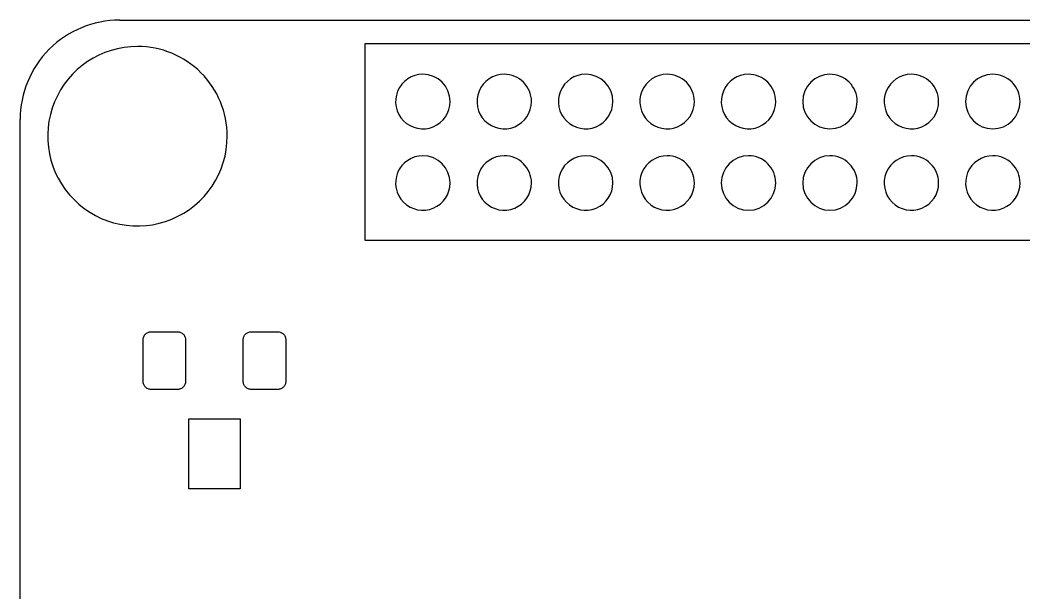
# Model space of a CAD drawing. Extents: x 0 to 61, y 0 to 68.6.
# Drawn here: x 0.02 to 31.34, y 50.74 to 68.61 of the extents above; entities that cross this region are included whole.
import ezdxf

# ---------------------------------------------------------------- set-up
doc = ezdxf.new("R2010")
doc.units = 0
doc.layers.add('Layer_1', color=7, linetype='CONTINUOUS')

msp = doc.modelspace()

# ---------------------------------------------------------------- linework, layer by layer
at = {"layer": 'Layer_1', "color": 7}
for p, q in [((3.126302, 68.607008), (57.886189, 68.607008)), ((3.687108, 67.78486), (3.687108, 67.78486)), ((3.687108, 67.78486), (3.687108, 67.78486)), ((10.786945, 67.875488), (52.486146, 67.875488)), ((10.786945, 61.726145), (10.786945, 67.875488)), ((12.587096, 66.914874), (12.587096, 66.914874)), ((12.587096, 66.914874), (12.587096, 66.914874)), ((15.127097, 66.914874), (15.127097, 66.914874)), ((15.127097, 66.914874), (15.127097, 66.914874)), ((17.667098, 66.914874), (17.667098, 66.914874)), ((17.667098, 66.914874), (17.667098, 66.914874)), ((20.207099, 66.914874), (20.207099, 66.914874)), ((20.207099, 66.914874), (20.207099, 66.914874)), ((22.747099, 66.914874), (22.747099, 66.914874)), ((22.747099, 66.914874), (22.747099, 66.914874)), ((25.287101, 66.914874), (25.287101, 66.914874)), ((25.287101, 66.914874), (25.287101, 66.914874)), ((27.827052, 66.914874), (27.827052, 66.914874)), ((27.827052, 66.914874), (27.827052, 66.914874)), ((30.367053, 66.914874), (30.367053, 66.914874)), ((30.367053, 66.914874), (30.367053, 66.914874)), ((0.02496, 3.125776), (0.02496, 65.505666)), ((12.587096, 64.374873), (12.587096, 64.374873)), ((12.587096, 64.374873), (12.587096, 64.374873)), ((15.127097, 64.374873), (15.127097, 64.374873)), ((15.127097, 64.374873), (15.127097, 64.374873)), ((17.667098, 64.374873), (17.667098, 64.374873)), ((17.667098, 64.374873), (17.667098, 64.374873)), ((20.207099, 64.374873), (20.207099, 64.374873)), ((20.207099, 64.374873), (20.207099, 64.374873)), ((22.747099, 64.374873), (22.747099, 64.374873)), ((22.747099, 64.374873), (22.747099, 64.374873)), ((25.287101, 64.374873), (25.287101, 64.374873)), ((25.287101, 64.374873), (25.287101, 64.374873)), ((27.827052, 64.374873), (27.827052, 64.374873)), ((27.827052, 64.374873), (27.827052, 64.374873)), ((30.367053, 64.374873), (30.367053, 64.374873)), ((30.367053, 64.374873), (30.367053, 64.374873)), ((52.486146, 61.726145), (10.786945, 61.726145))]:
    msp.add_line(p, q, dxfattribs=at)
at = {"layer": 'Layer_1', "color": 1}
for p, q in [((4.01642, 58.865824), (4.039534, 58.874104)), ((4.039534, 58.874104), (4.063333, 58.880048)), ((4.063333, 58.880048), (4.08759, 58.883655)), ((4.08759, 58.883655), (4.112101, 58.884874)), ((4.112101, 58.884874), (4.937094, 58.884874)), ((4.937094, 58.884874), (4.961605, 58.883655)), ((4.961605, 58.883655), (4.985887, 58.880048)), ((4.985887, 58.880048), (5.009687, 58.874104)), ((5.009687, 58.874104), (5.032776, 58.865824)), ((7.141434, 58.865824), (7.164523, 58.874104)), ((7.164523, 58.874104), (7.188322, 58.880048)), ((7.188322, 58.880048), (7.212605, 58.883655)), ((7.212605, 58.883655), (7.23709, 58.884874)), ((7.23709, 58.884874), (8.062108, 58.884874)), ((8.062108, 58.884874), (8.086619, 58.883655)), ((8.086619, 58.883655), (8.110876, 58.880048)), ((8.110876, 58.880048), (8.134676, 58.874104)), ((8.134676, 58.874104), (8.157765, 58.865824)), ((3.862115, 58.634861), (3.863308, 58.659372)), ((3.862115, 57.334863), (3.862115, 58.634861)), ((3.863308, 58.659372), (3.866915, 58.683629)), ((3.866915, 58.683629), (3.872859, 58.707429)), ((3.872859, 58.707429), (3.881139, 58.730543)), ((3.881139, 58.730543), (3.891629, 58.752718)), ((3.891629, 58.752718), (3.904228, 58.773749)), ((3.904228, 58.773749), (3.918858, 58.793459)), ((3.918858, 58.793459), (3.935317, 58.811646)), ((3.935317, 58.811646), (3.953504, 58.828105)), ((3.953504, 58.828105), (3.973214, 58.842735)), ((3.973214, 58.842735), (3.994245, 58.855334)), ((3.994245, 58.855334), (4.01642, 58.865824)), ((5.032776, 58.865824), (5.05495, 58.855334)), ((5.05495, 58.855334), (5.076007, 58.842735)), ((5.076007, 58.842735), (5.095692, 58.828105)), ((5.095692, 58.828105), (5.113878, 58.811646)), ((5.113878, 58.811646), (5.130363, 58.793459)), ((5.130363, 58.793459), (5.144968, 58.773749)), ((5.144968, 58.773749), (5.157591, 58.752718)), ((5.157591, 58.752718), (5.168082, 58.730543)), ((5.168082, 58.730543), (5.176337, 58.707429)), ((5.176337, 58.707429), (5.182306, 58.683629)), ((5.182306, 58.683629), (5.185887, 58.659372)), ((5.185887, 58.659372), (5.187106, 58.634861)), ((5.187106, 58.634861), (5.187106, 57.334863)), ((6.987103, 58.634861), (6.988297, 58.659372)), ((6.987103, 57.334863), (6.987103, 58.634861)), ((6.988297, 58.659372), (6.991904, 58.683629)), ((6.991904, 58.683629), (6.997873, 58.707429)), ((6.997873, 58.707429), (7.006128, 58.730543)), ((7.006128, 58.730543), (7.016618, 58.752718)), ((7.016618, 58.752718), (7.029242, 58.773749)), ((7.029242, 58.773749), (7.043847, 58.793459)), ((7.043847, 58.793459), (7.060332, 58.811646)), ((7.060332, 58.811646), (7.078518, 58.828105)), ((7.078518, 58.828105), (7.098203, 58.842735)), ((7.098203, 58.842735), (7.11926, 58.855334)), ((7.11926, 58.855334), (7.141434, 58.865824)), ((8.157765, 58.865824), (8.179964, 58.855334)), ((8.179964, 58.855334), (8.200995, 58.842735)), ((8.200995, 58.842735), (8.220706, 58.828105)), ((8.220706, 58.828105), (8.238892, 58.811646)), ((8.238892, 58.811646), (8.255351, 58.793459)), ((8.255351, 58.793459), (8.269982, 58.773749)), ((8.269982, 58.773749), (8.28258, 58.752718)), ((8.28258, 58.752718), (8.293071, 58.730543)), ((8.293071, 58.730543), (8.301351, 58.707429)), ((8.301351, 58.707429), (8.307295, 58.683629)), ((8.307295, 58.683629), (8.310901, 58.659372)), ((8.310901, 58.659372), (8.312095, 58.634861)), ((8.312095, 58.634861), (8.312095, 57.334863)), ((3.863308, 57.310352), (3.862115, 57.334863)), ((3.866915, 57.286095), (3.863308, 57.310352)), ((5.185887, 57.310352), (5.182306, 57.286095)), ((5.187106, 57.334863), (5.185887, 57.310352)), ((6.988297, 57.310352), (6.987103, 57.334863)), ((6.991904, 57.286095), (6.988297, 57.310352)), ((8.310901, 57.310352), (8.307295, 57.286095)), ((8.312095, 57.334863), (8.310901, 57.310352)), ((3.872859, 57.262296), (3.866915, 57.286095)), ((3.881139, 57.239182), (3.872859, 57.262296)), ((3.891629, 57.217007), (3.881139, 57.239182)), ((3.904228, 57.195976), (3.891629, 57.217007)), ((3.918858, 57.176266), (3.904228, 57.195976)), ((3.935317, 57.158079), (3.918858, 57.176266)), ((3.953504, 57.14162), (3.935317, 57.158079)), ((3.973214, 57.12699), (3.953504, 57.14162)), ((3.994245, 57.114391), (3.973214, 57.12699)), ((4.01642, 57.103901), (3.994245, 57.114391)), ((4.039534, 57.095621), (4.01642, 57.103901)), ((4.063333, 57.089677), (4.039534, 57.095621)), ((4.08759, 57.08607), (4.063333, 57.089677)), ((4.112101, 57.084851), (4.08759, 57.08607)), ((4.937094, 57.084851), (4.112101, 57.084851)), ((4.961605, 57.08607), (4.937094, 57.084851)), ((4.985887, 57.089677), (4.961605, 57.08607)), ((5.009687, 57.095621), (4.985887, 57.089677)), ((5.032776, 57.103901), (5.009687, 57.095621)), ((5.05495, 57.114391), (5.032776, 57.103901)), ((5.076007, 57.12699), (5.05495, 57.114391)), ((5.095692, 57.14162), (5.076007, 57.12699)), ((5.113878, 57.158079), (5.095692, 57.14162)), ((5.130363, 57.176266), (5.113878, 57.158079)), ((5.144968, 57.195976), (5.130363, 57.176266)), ((5.157591, 57.217007), (5.144968, 57.195976)), ((5.168082, 57.239182), (5.157591, 57.217007)), ((5.176337, 57.262296), (5.168082, 57.239182)), ((5.182306, 57.286095), (5.176337, 57.262296)), ((6.997873, 57.262296), (6.991904, 57.286095)), ((7.006128, 57.239182), (6.997873, 57.262296)), ((7.016618, 57.217007), (7.006128, 57.239182)), ((7.029242, 57.195976), (7.016618, 57.217007)), ((7.043847, 57.176266), (7.029242, 57.195976)), ((7.060332, 57.158079), (7.043847, 57.176266)), ((7.078518, 57.14162), (7.060332, 57.158079)), ((7.098203, 57.12699), (7.078518, 57.14162)), ((7.11926, 57.114391), (7.098203, 57.12699)), ((7.141434, 57.103901), (7.11926, 57.114391)), ((7.164523, 57.095621), (7.141434, 57.103901)), ((7.188322, 57.089677), (7.164523, 57.095621)), ((7.212605, 57.08607), (7.188322, 57.089677)), ((7.23709, 57.084851), (7.212605, 57.08607)), ((8.062108, 57.084851), (7.23709, 57.084851)), ((8.086619, 57.08607), (8.062108, 57.084851)), ((8.110876, 57.089677), (8.086619, 57.08607)), ((8.134676, 57.095621), (8.110876, 57.089677)), ((8.157765, 57.103901), (8.134676, 57.095621)), ((8.179964, 57.114391), (8.157765, 57.103901)), ((8.200995, 57.12699), (8.179964, 57.114391)), ((8.220706, 57.14162), (8.200995, 57.12699)), ((8.238892, 57.158079), (8.220706, 57.14162)), ((8.255351, 57.176266), (8.238892, 57.158079)), ((8.269982, 57.195976), (8.255351, 57.176266)), ((8.28258, 57.217007), (8.269982, 57.195976)), ((8.293071, 57.239182), (8.28258, 57.217007)), ((8.301351, 57.262296), (8.293071, 57.239182)), ((8.307295, 57.286095), (8.301351, 57.262296)), ((5.287106, 53.984856), (5.287106, 56.164863)), ((5.287106, 56.164863), (6.887104, 56.164863)), ((6.887104, 56.164863), (6.887104, 53.984856)), ((6.887104, 53.984856), (5.287106, 53.984856))]:
    msp.add_line(p, q, dxfattribs=at)
at = {"layer": 'Layer_1', "color": 7}
for points in [[(3.127114, 68.604867), (2.304938, 68.604872), (1.516435, 68.278266), (0.935069, 67.696899)], [(0.935069, 67.696899), (0.353702, 67.115533), (0.027096, 66.32703), (0.027101, 65.504854)], [(3.687108, 67.78486), (2.554616, 67.78486), (1.533636, 67.102663), (1.10025, 66.056377)], [(3.687108, 67.78486), (2.554616, 67.78486), (1.533636, 67.102663), (1.10025, 66.056377)], [(5.667004, 66.964761), (5.141903, 67.489862), (4.429713, 67.78486), (3.687108, 67.78486)], [(5.667004, 66.964761), (5.141903, 67.489862), (4.429713, 67.78486), (3.687108, 67.78486)], [(6.487104, 64.984865), (6.487104, 65.72747), (6.192106, 66.43966), (5.667004, 66.964761)], [(6.487104, 64.984865), (6.487104, 65.72747), (6.192106, 66.43966), (5.667004, 66.964761)], [(12.587096, 66.914874), (12.243302, 66.914874), (11.933361, 66.707778), (11.801797, 66.390155)], [(12.587096, 66.914874), (12.243302, 66.914874), (11.933361, 66.707778), (11.801797, 66.390155)], [(13.437097, 66.064873), (13.437097, 66.534316), (13.056538, 66.914874), (12.587096, 66.914874)], [(13.437097, 66.064873), (13.437097, 66.534316), (13.056538, 66.914874), (12.587096, 66.914874)], [(15.127097, 66.914874), (14.783303, 66.914874), (14.473362, 66.707778), (14.341798, 66.390155)], [(15.127097, 66.914874), (14.783303, 66.914874), (14.473362, 66.707778), (14.341798, 66.390155)], [(15.728138, 66.665915), (15.568732, 66.825321), (15.352531, 66.914874), (15.127097, 66.914874)], [(15.728138, 66.665915), (15.568732, 66.825321), (15.352531, 66.914874), (15.127097, 66.914874)], [(17.667098, 66.914874), (17.323305, 66.914874), (17.013363, 66.707778), (16.881799, 66.390155)], [(17.667098, 66.914874), (17.323305, 66.914874), (17.013363, 66.707778), (16.881799, 66.390155)], [(18.517099, 66.064873), (18.517099, 66.534316), (18.136541, 66.914874), (17.667098, 66.914874)], [(18.517099, 66.064873), (18.517099, 66.534316), (18.136541, 66.914874), (17.667098, 66.914874)], [(20.207099, 66.914874), (19.863306, 66.914874), (19.553365, 66.707778), (19.421801, 66.390155)], [(20.207099, 66.914874), (19.863306, 66.914874), (19.553365, 66.707778), (19.421801, 66.390155)], [(20.808141, 66.665915), (20.648735, 66.825321), (20.432534, 66.914874), (20.207099, 66.914874)], [(20.808141, 66.665915), (20.648735, 66.825321), (20.432534, 66.914874), (20.207099, 66.914874)], [(22.747099, 66.914874), (22.403306, 66.914874), (22.093365, 66.707778), (21.961801, 66.390155)], [(22.747099, 66.914874), (22.403306, 66.914874), (22.093365, 66.707778), (21.961801, 66.390155)], [(23.348141, 66.665915), (23.188735, 66.825321), (22.972534, 66.914874), (22.747099, 66.914874)], [(23.348141, 66.665915), (23.188735, 66.825321), (22.972534, 66.914874), (22.747099, 66.914874)], [(25.287101, 66.914874), (24.817658, 66.914874), (24.437099, 66.534316), (24.437099, 66.064873)], [(25.287101, 66.914874), (24.817658, 66.914874), (24.437099, 66.534316), (24.437099, 66.064873)], [(25.888142, 66.665915), (25.728736, 66.825321), (25.512535, 66.914874), (25.287101, 66.914874)], [(25.888142, 66.665915), (25.728736, 66.825321), (25.512535, 66.914874), (25.287101, 66.914874)], [(27.827052, 66.914874), (27.483258, 66.914874), (27.173317, 66.707778), (27.041753, 66.390155)], [(27.827052, 66.914874), (27.483258, 66.914874), (27.173317, 66.707778), (27.041753, 66.390155)], [(28.428093, 66.665915), (28.268687, 66.825321), (28.052486, 66.914874), (27.827052, 66.914874)], [(28.428093, 66.665915), (28.268687, 66.825321), (28.052486, 66.914874), (27.827052, 66.914874)], [(30.367053, 66.914874), (29.89761, 66.914874), (29.517052, 66.534316), (29.517052, 66.064873)], [(30.367053, 66.914874), (29.89761, 66.914874), (29.517052, 66.534316), (29.517052, 66.064873)], [(30.968095, 66.665915), (30.808689, 66.825321), (30.592487, 66.914874), (30.367053, 66.914874)], [(30.968095, 66.665915), (30.808689, 66.825321), (30.592487, 66.914874), (30.367053, 66.914874)], [(11.801797, 66.390155), (11.670233, 66.072531), (11.742955, 65.70693), (11.986054, 65.463831)], [(11.801797, 66.390155), (11.670233, 66.072531), (11.742955, 65.70693), (11.986054, 65.463831)], [(14.341798, 66.390155), (14.210234, 66.072531), (14.282956, 65.70693), (14.526055, 65.463831)], [(14.341798, 66.390155), (14.210234, 66.072531), (14.282956, 65.70693), (14.526055, 65.463831)], [(15.977098, 66.064873), (15.977098, 66.290307), (15.887545, 66.506509), (15.728138, 66.665915)], [(15.977098, 66.064873), (15.977098, 66.290307), (15.887545, 66.506509), (15.728138, 66.665915)], [(16.881799, 66.390155), (16.750235, 66.072531), (16.822958, 65.70693), (17.066056, 65.463831)], [(16.881799, 66.390155), (16.750235, 66.072531), (16.822958, 65.70693), (17.066056, 65.463831)], [(19.421801, 66.390155), (19.290237, 66.072531), (19.362959, 65.70693), (19.606058, 65.463831)], [(19.421801, 66.390155), (19.290237, 66.072531), (19.362959, 65.70693), (19.606058, 65.463831)], [(21.057101, 66.064873), (21.057101, 66.290307), (20.967547, 66.506509), (20.808141, 66.665915)], [(21.057101, 66.064873), (21.057101, 66.290307), (20.967547, 66.506509), (20.808141, 66.665915)], [(21.961801, 66.390155), (21.830236, 66.072531), (21.902959, 65.70693), (22.146058, 65.463831)], [(21.961801, 66.390155), (21.830236, 66.072531), (21.902959, 65.70693), (22.146058, 65.463831)], [(23.597101, 66.064873), (23.597101, 66.290307), (23.507547, 66.506509), (23.348141, 66.665915)], [(23.597101, 66.064873), (23.597101, 66.290307), (23.507547, 66.506509), (23.348141, 66.665915)], [(26.137102, 66.064873), (26.137102, 66.290307), (26.047548, 66.506509), (25.888142, 66.665915)], [(26.137102, 66.064873), (26.137102, 66.290307), (26.047548, 66.506509), (25.888142, 66.665915)], [(27.041753, 66.390155), (26.910189, 66.072531), (26.982911, 65.70693), (27.22601, 65.463831)], [(27.041753, 66.390155), (26.910189, 66.072531), (26.982911, 65.70693), (27.22601, 65.463831)], [(28.677053, 66.064873), (28.677053, 66.290307), (28.5875, 66.506509), (28.428093, 66.665915)], [(28.677053, 66.064873), (28.677053, 66.290307), (28.5875, 66.506509), (28.428093, 66.665915)], [(31.217054, 66.064873), (31.217054, 66.290307), (31.127501, 66.506509), (30.968095, 66.665915)], [(31.217054, 66.064873), (31.217054, 66.290307), (31.127501, 66.506509), (30.968095, 66.665915)], [(1.10025, 66.056377), (0.666863, 65.01009), (0.906419, 63.805762), (1.707212, 63.004969)], [(1.10025, 66.056377), (0.666863, 65.01009), (0.906419, 63.805762), (1.707212, 63.004969)], [(12.912377, 65.279574), (13.230001, 65.411138), (13.437097, 65.72108), (13.437097, 66.064873)], [(12.912377, 65.279574), (13.230001, 65.411138), (13.437097, 65.72108), (13.437097, 66.064873)], [(15.452378, 65.279574), (15.770002, 65.411138), (15.977098, 65.72108), (15.977098, 66.064873)], [(15.452378, 65.279574), (15.770002, 65.411138), (15.977098, 65.72108), (15.977098, 66.064873)], [(17.992379, 65.279574), (18.310003, 65.411138), (18.517099, 65.72108), (18.517099, 66.064873)], [(17.992379, 65.279574), (18.310003, 65.411138), (18.517099, 65.72108), (18.517099, 66.064873)], [(20.532381, 65.279574), (20.850004, 65.411138), (21.057101, 65.72108), (21.057101, 66.064873)], [(20.532381, 65.279574), (20.850004, 65.411138), (21.057101, 65.72108), (21.057101, 66.064873)], [(23.072381, 65.279574), (23.390004, 65.411138), (23.597101, 65.72108), (23.597101, 66.064873)], [(23.072381, 65.279574), (23.390004, 65.411138), (23.597101, 65.72108), (23.597101, 66.064873)], [(24.437099, 66.064873), (24.437099, 65.59543), (24.817658, 65.214872), (25.287101, 65.214872)], [(24.437099, 66.064873), (24.437099, 65.59543), (24.817658, 65.214872), (25.287101, 65.214872)], [(25.287101, 65.214872), (25.756543, 65.214872), (26.137102, 65.59543), (26.137102, 66.064873)], [(25.287101, 65.214872), (25.756543, 65.214872), (26.137102, 65.59543), (26.137102, 66.064873)], [(28.152333, 65.279574), (28.469957, 65.411138), (28.677053, 65.72108), (28.677053, 66.064873)], [(28.152333, 65.279574), (28.469957, 65.411138), (28.677053, 65.72108), (28.677053, 66.064873)], [(29.517052, 66.064873), (29.517052, 65.59543), (29.89761, 65.214872), (30.367053, 65.214872)], [(29.517052, 66.064873), (29.517052, 65.59543), (29.89761, 65.214872), (30.367053, 65.214872)], [(30.367053, 65.214872), (30.836496, 65.214872), (31.217054, 65.59543), (31.217054, 66.064873)], [(30.367053, 65.214872), (30.836496, 65.214872), (31.217054, 65.59543), (31.217054, 66.064873)], [(11.986054, 65.463831), (12.229153, 65.220733), (12.594753, 65.14801), (12.912377, 65.279574)], [(11.986054, 65.463831), (12.229153, 65.220733), (12.594753, 65.14801), (12.912377, 65.279574)], [(14.526055, 65.463831), (14.769154, 65.220733), (15.134754, 65.14801), (15.452378, 65.279574)], [(14.526055, 65.463831), (14.769154, 65.220733), (15.134754, 65.14801), (15.452378, 65.279574)], [(17.066056, 65.463831), (17.309155, 65.220733), (17.674756, 65.14801), (17.992379, 65.279574)], [(17.066056, 65.463831), (17.309155, 65.220733), (17.674756, 65.14801), (17.992379, 65.279574)], [(19.606058, 65.463831), (19.849156, 65.220733), (20.214757, 65.14801), (20.532381, 65.279574)], [(19.606058, 65.463831), (19.849156, 65.220733), (20.214757, 65.14801), (20.532381, 65.279574)], [(22.146058, 65.463831), (22.389156, 65.220733), (22.754757, 65.14801), (23.072381, 65.279574)], [(22.146058, 65.463831), (22.389156, 65.220733), (22.754757, 65.14801), (23.072381, 65.279574)], [(27.22601, 65.463831), (27.469109, 65.220733), (27.834709, 65.14801), (28.152333, 65.279574)], [(27.22601, 65.463831), (27.469109, 65.220733), (27.834709, 65.14801), (28.152333, 65.279574)], [(4.75862, 62.398006), (5.804907, 62.831392), (6.487104, 63.852372), (6.487104, 64.984865)], [(4.75862, 62.398006), (5.804907, 62.831392), (6.487104, 63.852372), (6.487104, 64.984865)], [(12.587096, 64.374873), (12.243302, 64.374873), (11.933361, 64.167777), (11.801797, 63.850153)], [(12.587096, 64.374873), (12.243302, 64.374873), (11.933361, 64.167777), (11.801797, 63.850153)], [(13.437097, 63.524872), (13.437097, 63.994315), (13.056538, 64.374873), (12.587096, 64.374873)], [(13.437097, 63.524872), (13.437097, 63.994315), (13.056538, 64.374873), (12.587096, 64.374873)], [(15.127097, 64.374873), (14.783303, 64.374873), (14.473362, 64.167777), (14.341798, 63.850153)], [(15.127097, 64.374873), (14.783303, 64.374873), (14.473362, 64.167777), (14.341798, 63.850153)], [(15.728138, 64.125914), (15.568732, 64.28532), (15.352531, 64.374873), (15.127097, 64.374873)], [(15.728138, 64.125914), (15.568732, 64.28532), (15.352531, 64.374873), (15.127097, 64.374873)], [(17.667098, 64.374873), (17.323305, 64.374873), (17.013363, 64.167777), (16.881799, 63.850153)], [(17.667098, 64.374873), (17.323305, 64.374873), (17.013363, 64.167777), (16.881799, 63.850153)], [(18.517099, 63.524872), (18.517099, 63.994315), (18.136541, 64.374873), (17.667098, 64.374873)], [(18.517099, 63.524872), (18.517099, 63.994315), (18.136541, 64.374873), (17.667098, 64.374873)], [(20.207099, 64.374873), (19.863306, 64.374873), (19.553365, 64.167777), (19.421801, 63.850153)], [(20.207099, 64.374873), (19.863306, 64.374873), (19.553365, 64.167777), (19.421801, 63.850153)], [(20.808141, 64.125914), (20.648735, 64.28532), (20.432534, 64.374873), (20.207099, 64.374873)], [(20.808141, 64.125914), (20.648735, 64.28532), (20.432534, 64.374873), (20.207099, 64.374873)], [(22.747099, 64.374873), (22.277657, 64.374873), (21.897098, 63.994315), (21.897098, 63.524872)], [(22.747099, 64.374873), (22.277657, 64.374873), (21.897098, 63.994315), (21.897098, 63.524872)], [(23.348141, 64.125914), (23.188735, 64.28532), (22.972534, 64.374873), (22.747099, 64.374873)], [(23.348141, 64.125914), (23.188735, 64.28532), (22.972534, 64.374873), (22.747099, 64.374873)], [(25.287101, 64.374873), (24.817658, 64.374873), (24.437099, 63.994315), (24.437099, 63.524872)], [(25.287101, 64.374873), (24.817658, 64.374873), (24.437099, 63.994315), (24.437099, 63.524872)], [(25.888142, 64.125914), (25.728736, 64.28532), (25.512535, 64.374873), (25.287101, 64.374873)], [(25.888142, 64.125914), (25.728736, 64.28532), (25.512535, 64.374873), (25.287101, 64.374873)], [(27.827052, 64.374873), (27.483258, 64.374873), (27.173317, 64.167777), (27.041753, 63.850153)], [(27.827052, 64.374873), (27.483258, 64.374873), (27.173317, 64.167777), (27.041753, 63.850153)], [(28.428093, 64.125914), (28.268687, 64.28532), (28.052486, 64.374873), (27.827052, 64.374873)], [(28.428093, 64.125914), (28.268687, 64.28532), (28.052486, 64.374873), (27.827052, 64.374873)], [(30.367053, 64.374873), (30.02326, 64.374873), (29.713318, 64.167777), (29.581754, 63.850153)], [(30.367053, 64.374873), (30.02326, 64.374873), (29.713318, 64.167777), (29.581754, 63.850153)], [(30.968095, 64.125914), (30.808689, 64.28532), (30.592487, 64.374873), (30.367053, 64.374873)], [(30.968095, 64.125914), (30.808689, 64.28532), (30.592487, 64.374873), (30.367053, 64.374873)], [(15.977098, 63.524872), (15.977098, 63.750306), (15.887545, 63.966507), (15.728138, 64.125914)], [(15.977098, 63.524872), (15.977098, 63.750306), (15.887545, 63.966507), (15.728138, 64.125914)], [(21.057101, 63.524872), (21.057101, 63.750306), (20.967547, 63.966507), (20.808141, 64.125914)], [(21.057101, 63.524872), (21.057101, 63.750306), (20.967547, 63.966507), (20.808141, 64.125914)], [(23.597101, 63.524872), (23.597101, 63.750306), (23.507547, 63.966507), (23.348141, 64.125914)], [(23.597101, 63.524872), (23.597101, 63.750306), (23.507547, 63.966507), (23.348141, 64.125914)], [(26.137102, 63.524872), (26.137102, 63.750306), (26.047548, 63.966507), (25.888142, 64.125914)], [(26.137102, 63.524872), (26.137102, 63.750306), (26.047548, 63.966507), (25.888142, 64.125914)], [(28.677053, 63.524872), (28.677053, 63.750306), (28.5875, 63.966507), (28.428093, 64.125914)], [(28.677053, 63.524872), (28.677053, 63.750306), (28.5875, 63.966507), (28.428093, 64.125914)], [(31.217054, 63.524872), (31.217054, 63.750306), (31.127501, 63.966507), (30.968095, 64.125914)], [(31.217054, 63.524872), (31.217054, 63.750306), (31.127501, 63.966507), (30.968095, 64.125914)], [(11.801797, 63.850153), (11.670233, 63.53253), (11.742955, 63.166929), (11.986054, 62.92383)], [(11.801797, 63.850153), (11.670233, 63.53253), (11.742955, 63.166929), (11.986054, 62.92383)], [(14.341798, 63.850153), (14.210234, 63.53253), (14.282956, 63.166929), (14.526055, 62.92383)], [(14.341798, 63.850153), (14.210234, 63.53253), (14.282956, 63.166929), (14.526055, 62.92383)], [(16.881799, 63.850153), (16.750235, 63.53253), (16.822958, 63.166929), (17.066056, 62.92383)], [(16.881799, 63.850153), (16.750235, 63.53253), (16.822958, 63.166929), (17.066056, 62.92383)], [(19.421801, 63.850153), (19.290237, 63.53253), (19.362959, 63.166929), (19.606058, 62.92383)], [(19.421801, 63.850153), (19.290237, 63.53253), (19.362959, 63.166929), (19.606058, 62.92383)], [(27.041753, 63.850153), (26.910189, 63.53253), (26.982911, 63.166929), (27.22601, 62.92383)], [(27.041753, 63.850153), (26.910189, 63.53253), (26.982911, 63.166929), (27.22601, 62.92383)], [(29.581754, 63.850153), (29.45019, 63.53253), (29.522913, 63.166929), (29.766011, 62.92383)], [(29.581754, 63.850153), (29.45019, 63.53253), (29.522913, 63.166929), (29.766011, 62.92383)], [(12.912377, 62.739573), (13.230001, 62.871137), (13.437097, 63.181078), (13.437097, 63.524872)], [(12.912377, 62.739573), (13.230001, 62.871137), (13.437097, 63.181078), (13.437097, 63.524872)], [(15.452378, 62.739573), (15.770002, 62.871137), (15.977098, 63.181078), (15.977098, 63.524872)], [(15.452378, 62.739573), (15.770002, 62.871137), (15.977098, 63.181078), (15.977098, 63.524872)], [(17.992379, 62.739573), (18.310003, 62.871137), (18.517099, 63.181078), (18.517099, 63.524872)], [(17.992379, 62.739573), (18.310003, 62.871137), (18.517099, 63.181078), (18.517099, 63.524872)], [(20.532381, 62.739573), (20.850004, 62.871137), (21.057101, 63.181078), (21.057101, 63.524872)], [(20.532381, 62.739573), (20.850004, 62.871137), (21.057101, 63.181078), (21.057101, 63.524872)], [(21.897098, 63.524872), (21.897098, 63.055429), (22.277657, 62.674871), (22.747099, 62.674871)], [(21.897098, 63.524872), (21.897098, 63.055429), (22.277657, 62.674871), (22.747099, 62.674871)], [(22.747099, 62.674871), (23.216542, 62.674871), (23.597101, 63.055429), (23.597101, 63.524872)], [(22.747099, 62.674871), (23.216542, 62.674871), (23.597101, 63.055429), (23.597101, 63.524872)], [(24.437099, 63.524872), (24.437099, 63.055429), (24.817658, 62.674871), (25.287101, 62.674871)], [(24.437099, 63.524872), (24.437099, 63.055429), (24.817658, 62.674871), (25.287101, 62.674871)], [(25.287101, 62.674871), (25.756543, 62.674871), (26.137102, 63.055429), (26.137102, 63.524872)], [(25.287101, 62.674871), (25.756543, 62.674871), (26.137102, 63.055429), (26.137102, 63.524872)], [(28.152333, 62.739573), (28.469957, 62.871137), (28.677053, 63.181078), (28.677053, 63.524872)], [(28.152333, 62.739573), (28.469957, 62.871137), (28.677053, 63.181078), (28.677053, 63.524872)], [(30.692334, 62.739573), (31.009958, 62.871137), (31.217054, 63.181078), (31.217054, 63.524872)], [(30.692334, 62.739573), (31.009958, 62.871137), (31.217054, 63.181078), (31.217054, 63.524872)], [(1.707212, 63.004969), (2.508006, 62.204175), (3.712334, 61.96462), (4.75862, 62.398006)], [(1.707212, 63.004969), (2.508006, 62.204175), (3.712334, 61.96462), (4.75862, 62.398006)], [(11.986054, 62.92383), (12.229153, 62.680732), (12.594753, 62.608009), (12.912377, 62.739573)], [(11.986054, 62.92383), (12.229153, 62.680732), (12.594753, 62.608009), (12.912377, 62.739573)], [(14.526055, 62.92383), (14.769154, 62.680732), (15.134754, 62.608009), (15.452378, 62.739573)], [(14.526055, 62.92383), (14.769154, 62.680732), (15.134754, 62.608009), (15.452378, 62.739573)], [(17.066056, 62.92383), (17.309155, 62.680732), (17.674756, 62.608009), (17.992379, 62.739573)], [(17.066056, 62.92383), (17.309155, 62.680732), (17.674756, 62.608009), (17.992379, 62.739573)], [(19.606058, 62.92383), (19.849156, 62.680732), (20.214757, 62.608009), (20.532381, 62.739573)], [(19.606058, 62.92383), (19.849156, 62.680732), (20.214757, 62.608009), (20.532381, 62.739573)], [(27.22601, 62.92383), (27.469109, 62.680732), (27.834709, 62.608009), (28.152333, 62.739573)], [(27.22601, 62.92383), (27.469109, 62.680732), (27.834709, 62.608009), (28.152333, 62.739573)], [(29.766011, 62.92383), (30.00911, 62.680732), (30.374711, 62.608009), (30.692334, 62.739573)], [(29.766011, 62.92383), (30.00911, 62.680732), (30.374711, 62.608009), (30.692334, 62.739573)]]:
    msp.add_open_spline(points, degree=3, dxfattribs=at)

doc.saveas('drawing.dxf')
